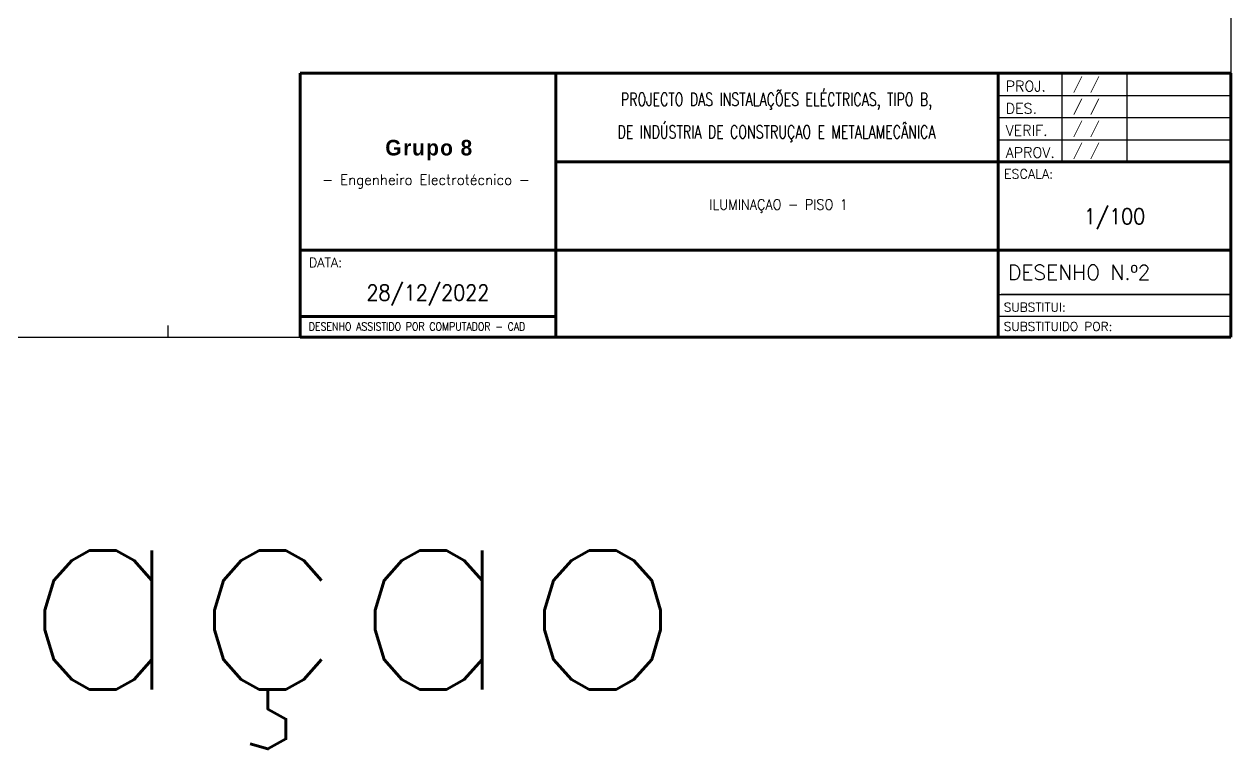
# Model space of a CAD drawing. Extents: x -9 to 600, y -23 to 65.
# Drawn here: x 295.62 to 341.98, y -17.5 to 10.35 of the extents above; entities that cross this region are included whole.
import ezdxf
from ezdxf.enums import TextEntityAlignment as Align

# ---------------------------------------------------------------- set-up
doc = ezdxf.new("R2010")
doc.units = 0
doc.header["$LTSCALE"] = 0.8
doc.header["$MEASUREMENT"] = 0
doc.linetypes.add('HIDDEN', pattern=[0.375, 0.25, -0.125])
doc.layers.get('0').update_dxf_attribs({"color": 3, "linetype": 'CONTINUOUS'})
doc.layers.add('Desenho base', color=7, linetype='CONTINUOUS')
doc.styles.add('ROMANS', font='romans', dxfattribs={"width": 0.9})
doc.styles.get("Standard").update_dxf_attribs({"font": 'ROMANS'})

# ---------------------------------------------------------------- blocks, each defined once
blk = doc.blocks.new('Folha A3')
at = {"color": 0}
for p, q in [((411, 288), (411, 1)), ((231, 3), (231, 1)), ((21, 1), (411, 1))]:
    blk.add_line(p, q, dxfattribs=at)

msp = doc.modelspace()

# ---------------------------------------------------------------- linework, layer by layer
at = {"color": 0, "lineweight": 120}
for p, q in [((341.978, 8.462), (306.218, 8.462)), ((306.218, 8.462), (306.218, -1.678)), ((341.978, 8.462), (341.978, -1.678)), ((341.978, -1.678), (306.218, -1.678))]:
    msp.add_line(p, q, dxfattribs=at)
at = {"color": 0, "lineweight": 60}
for p, q in [((316.038, 8.462), (316.038, -1.678)), ((333.038, 8.462), (333.038, -1.678)), ((316.038, 5.062), (341.978, 5.062)), ((306.218, 1.662), (341.978, 1.662)), ((316.038, -0.888), (306.218, -0.888))]:
    msp.add_line(p, q, dxfattribs=at)
at = {"color": 0, "lineweight": 30}
for p, q in [((335.478, 8.462), (335.478, 5.062)), ((337.978, 8.462), (337.978, 5.062)), ((333.038, 7.612), (341.978, 7.612)), ((333.038, 6.762), (341.978, 6.762)), ((333.038, 5.91), (341.978, 5.91)), ((333.038, -0.038), (341.978, -0.038)), ((341.978, -0.038), (333.158, -0.038)), ((341.978, -0.888), (333.038, -0.888))]:
    msp.add_line(p, q, dxfattribs=at)

# ---------------------------------------------------------------- block references
at = {"layer": 'Desenho base', "xscale": 0.2268822454281782, "yscale": 0.2268822454281782, "zscale": 0.2268822454281782}
msp.add_blockref('Folha A3', (248.73, -1.905), dxfattribs=at)

# ---------------------------------------------------------------- texts
at = {"color": 0, "linetype": 'Continuous', "lineweight": 20, "style": 'ROMANS'}
for s, p in [('PROJ.', (333.328, 7.769)), ('DES.', (333.328, 6.912)), ('VERIF.', (333.328, 6.065)), ('APROV.', (333.328, 5.217))]:
    msp.add_text(s, height=0.4, dxfattribs=at).set_placement(p)
at = {"color": 0, "lineweight": 20, "style": 'ROMANS'}
for s, height, p in [(' / /', 0.4, (335.632, 7.861)), (' / /', 0.4, (335.632, 7.011)), (' / /', 0.4, (335.632, 6.159)), (' / /', 0.4, (335.632, 5.309)), ('ESCALA:', 0.36, (333.256, 4.414)), ('DATA:', 0.36, (306.552, 1.014)), ('DESENHO N.º2 ', 0.57, (333.412, 0.527)), ('SUBSTITUI:', 0.34, (333.256, -0.697)), ('SUBSTITUIDO POR:', 0.34, (333.256, -1.437))]:
    msp.add_text(s, height=height, dxfattribs=at).set_placement(p)
at = {"color": 0, "lineweight": 20, "style": 'ROMANS', "width": 0.757635}
msp.add_text('DESENHO ASSISTIDO POR COMPUTADOR - CAD', height=0.304, dxfattribs=at).set_placement((306.552, -1.42), (314.866, -1.42), align=Align.FIT)
at = {"color": 0, "linetype": 'HIDDEN', "lineweight": 20, "insert": (324.521, 6.762), "char_height": 0.5, "width": 17.03517, "attachment_point": 5, "line_spacing_factor": 1.5, "style": 'ROMANS'}
msp.add_mtext('\\pxt28;{\\W0.71;PROJECTO DAS INSTALAÇÕES ELÉCTRICAS, TIPO B,\\PDE INDÚSTRIA DE CONSTRUÇAO E METALAMECÂNICA}', dxfattribs=at)
at = {"color": 7, "lineweight": 20, "attachment_point": 5, "style": 'ROMANS'}
for s, insert, char_height, width in [('\\pxt23;ILUMINAÇAO - PISO 1', (324.598, 3.362), 0.4, 16.6992), ('28/12/2022', (311.128, -0.067), 0.6, 9.82)]:
    msp.add_mtext(s, dxfattribs=dict(at, insert=insert, char_height=char_height, width=width))
at = {"color": 0, "lineweight": 20, "insert": (337.508, 2.867), "char_height": 0.6, "width": 8.94, "attachment_point": 5, "style": 'ROMANS'}
msp.add_mtext('1/100', dxfattribs=at)
at = {"layer": 'Desenho base', "lineweight": 20, "insert": (311.06, 4.972), "char_height": 1, "attachment_point": 5}
msp.add_mtext_dynamic_manual_height_columns('{\\fVivaldi|b1|i0|c0|p66;\\H0.6x;\\T1.1;\\C7; Grupo 8\\H1.66667x;\\P\\Fromans|c0;\\H0.2x;\\T1;\\P\\H2x;\\W0.95;- Engenheiro Electrotécnico -}', width=9.81896, gutter_width=2, heights=[0], dxfattribs=at)
at = {"layer": 'Desenho base', "insert": (292.47, -12.357), "char_height": 8, "attachment_point": 5}
msp.add_mtext_dynamic_manual_height_columns('Iluminaçao', width=63.19061, gutter_width=15, heights=[0], dxfattribs=at)

doc.saveas('drawing.dxf')
